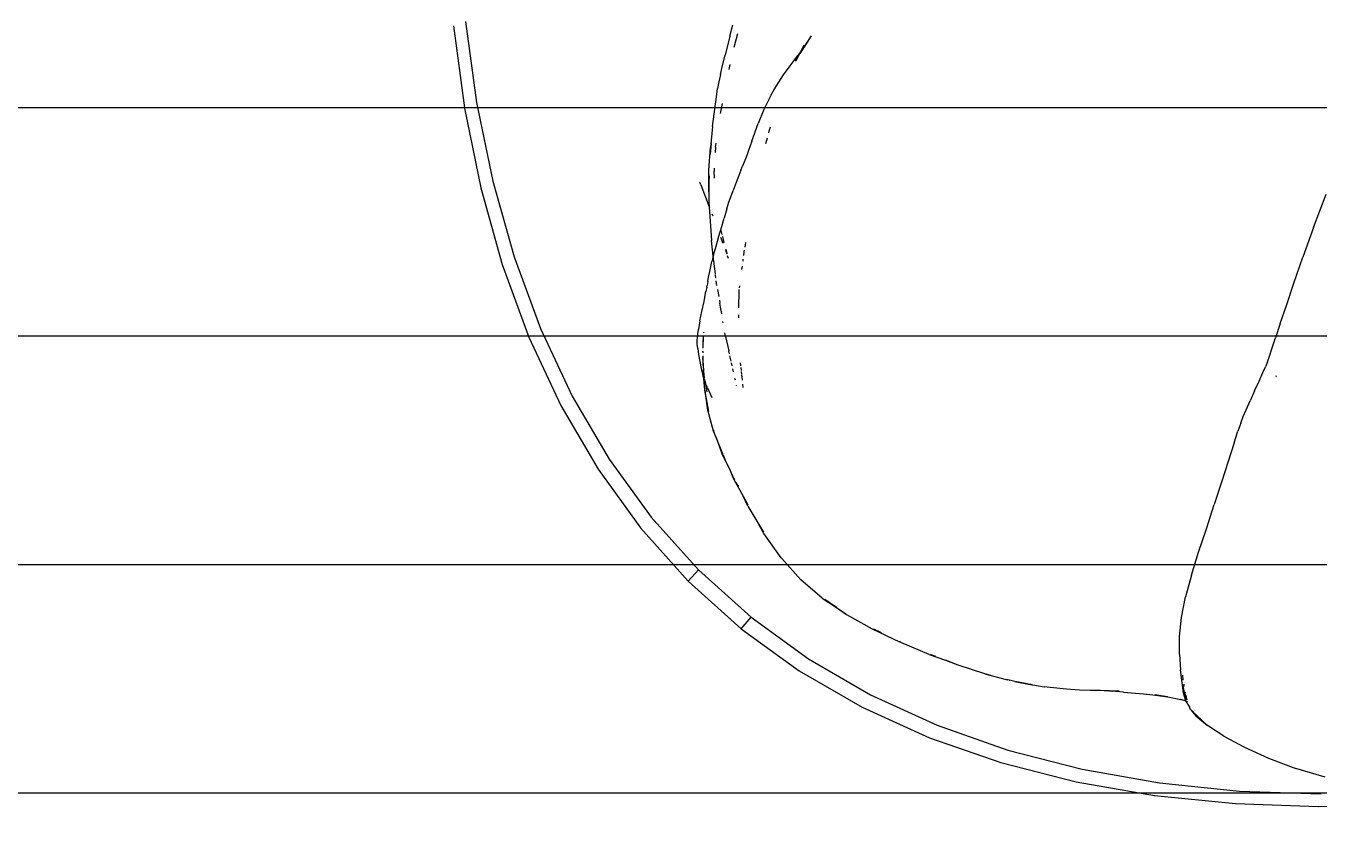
# Model space of a CAD drawing. Header units: millimetres. Extents: x -12551121 to 353735, y 112272 to 285506.
# Drawn here: x 95180 to 95711, y 175106 to 175440 of the extents above; entities that cross this region are included whole.
import ezdxf

# ---------------------------------------------------------------- set-up
doc = ezdxf.new("R2010")
doc.units = ezdxf.units.MM
doc.header["$MEASUREMENT"] = 0
doc.layers.add('+AT9-HATCH', color=8, linetype='Continuous')
doc.layers.add('+AT9_Hardscape', color=1, linetype='Continuous')

# ---------------------------------------------------------------- blocks, each defined once
blk = doc.blocks.new('hammock')
at = {"layer": '+AT9_Hardscape', "color": 1}
for p, q in [((-1298.96, -1584.84), (-1298.95, -1584.91)), ((-1298.95, -1584.91), (-1294.43, -1618.57)), ((-1294.05, -1583.08), (-1289.52, -1616.35)), ((-1185.5, -1589.13), (-1184.35, -1584.48)), ((-1185.5, -1589.13), (-1187.45, -1596.87)), ((-1183.72, -1593.65), (-1182.28, -1587.99)), ((-1156.11, -1594.97), (-1154.97, -1592.69)), ((-1152.17, -1588.95), (-1155.44, -1594.04)), ((-1152.17, -1588.95), (-1154.91, -1593.3)), ((-1154.85, -1593.3), (-1154.27, -1592.41)), ((-1188.51, -1601.09), (-1187.45, -1596.87)), ((-1163.57, -1604.99), (-1157.66, -1597.01)), ((-1158.77, -1599.23), (-1156.99, -1596.54)), ((-1158.34, -1599.15), (-1156.78, -1596.28)), ((-1156.11, -1594.97), (-1157.66, -1597.01)), ((-1156.85, -1596.24), (-1156.99, -1596.54)), ((-1156.99, -1596.54), (-1156.78, -1596.28)), ((-1155.75, -1594.52), (-1156.85, -1596.24)), ((-1155.41, -1594.1), (-1156.78, -1596.28)), ((-1156.78, -1596.28), (-1156.11, -1594.97)), ((-1156.11, -1594.97), (-1155.75, -1594.52)), ((-1155.44, -1594.04), (-1155.75, -1594.52)), ((-1155.44, -1594.04), (-1155.18, -1593.73)), ((-1155.41, -1594.1), (-1155.25, -1593.9)), ((-1154.91, -1593.3), (-1155.18, -1593.73)), ((-1154.91, -1593.3), (-1154.85, -1593.3)), ((-1189.42, -1604.89), (-1188.51, -1601.09)), ((-1185.5, -1600.79), (-1185.95, -1602.81)), ((-1185.49, -1600.74), (-1185.5, -1600.79)), ((-1158.51, -1599.38), (-1158.34, -1599.15)), ((-1190.07, -1607.78), (-1190.57, -1610.57)), ((-1189.42, -1604.89), (-1190.07, -1607.78)), ((-1167.4, -1611.01), (-1163.57, -1604.99)), ((-1192.59, -1626.21), (-1191.06, -1614.04)), ((-1191.06, -1614.04), (-1190.57, -1610.57)), ((-1168.54, -1613.21), (-1171.59, -1619.2)), ((-1168.54, -1613.21), (-1167.4, -1611.01)), ((-1294.43, -1618.57), (-1294.42, -1618.63)), ((-1294.42, -1618.63), (-1287.77, -1651.35)), ((-1289.52, -1616.35), (-1282.89, -1648.64)), ((-1188.87, -1617.36), (-1189.45, -1620.78)), ((-1188.74, -1616.7), (-1188.87, -1617.36)), ((-1171.59, -1619.2), (-1173.93, -1624.89)), ((-1192.59, -1626.21), (-1193.5, -1634.85)), ((-1176.56, -1632.15), (-1173.93, -1624.89)), ((-1169.47, -1628.13), (-1169.65, -1628.82)), ((-1169.02, -1626.43), (-1169.47, -1628.13)), ((-1194.13, -1644.03), (-1193.5, -1634.85)), ((-1193.26, -1633.17), (-1193.62, -1637.53)), ((-1191.39, -1634.6), (-1191.54, -1636.89)), ((-1191.39, -1634.6), (-1191.19, -1633.03)), ((-1176.56, -1632.15), (-1177.87, -1635.99)), ((-1170.21, -1630.94), (-1170.87, -1633.33)), ((-1193.62, -1637.53), (-1193.62, -1637.73)), ((-1179.54, -1640.42), (-1180.3, -1642.4)), ((-1179.42, -1640.1), (-1179.54, -1640.42)), ((-1178.62, -1638.02), (-1179.42, -1640.1)), ((-1178.49, -1637.64), (-1178.62, -1638.02)), ((-1177.87, -1635.99), (-1178.49, -1637.64)), ((-1194.21, -1652.97), (-1194.13, -1644.03)), ((-1191.93, -1643.24), (-1192.01, -1644.47)), ((-1191.87, -1647.44), (-1192.01, -1644.47)), ((-1180.96, -1644.13), (-1181.83, -1646.34)), ((-1180.96, -1644.13), (-1180.33, -1642.49)), ((-1180.33, -1642.49), (-1180.3, -1642.4)), ((-1287.77, -1651.35), (-1278.99, -1682.76)), ((-1282.89, -1648.64), (-1274.15, -1679.66)), ((-1197.49, -1650.17), (-1197.89, -1649.19)), ((-1197.49, -1650.17), (-1194.01, -1659.2)), ((-1194.11, -1648.59), (-1194.21, -1652.97)), ((-1194.05, -1646.57), (-1194.11, -1648.59)), ((-1194.06, -1646.4), (-1194.05, -1646.57)), ((-1182.97, -1649.16), (-1184.23, -1652.47)), ((-1181.83, -1646.34), (-1182.97, -1649.16)), ((-1194.21, -1652.97), (-1194.14, -1657.21)), ((-1186.05, -1657.67), (-1184.23, -1652.47)), ((-945.83, -1667.57), (-940.7, -1653.94)), ((-1194.14, -1657.21), (-1194.01, -1659.2)), ((-1194.01, -1659.2), (-1193.92, -1659.42)), ((-1194.01, -1659.2), (-1193.09, -1673.03)), ((-1192.93, -1661.98), (-1192.58, -1662.88)), ((-1186.73, -1659.92), (-1187.89, -1663.78)), ((-1186.73, -1659.92), (-1186.05, -1657.67)), ((-1190.05, -1671.16), (-1188.89, -1667.16)), ((-1188.89, -1667.16), (-1187.89, -1663.78)), ((-1191.2, -1675.27), (-1190.05, -1671.16)), ((-1189.33, -1671.63), (-1189.09, -1672.24)), ((-1189.24, -1668.85), (-1188.79, -1670.56)), ((-1188.32, -1674.25), (-1189.03, -1672.4)), ((-1188.6, -1671.3), (-1187.97, -1673.74)), ((-945.83, -1667.57), (-950.23, -1679.82)), ((-1192.32, -1679.43), (-1193.09, -1673.03)), ((-1192.2, -1678.94), (-1191.2, -1675.27)), ((-1187.33, -1676.89), (-1186.84, -1678.46)), ((-1187.25, -1676.52), (-1186.77, -1678.36)), ((-1179.75, -1677.6), (-1179.96, -1679.19)), ((-1179.63, -1676.9), (-1179.75, -1677.6)), ((-1179.08, -1673.77), (-1179.41, -1675.64)), ((-1278.99, -1682.76), (-1268.05, -1712.61)), ((-1274.15, -1679.66), (-1263.28, -1709.15)), ((-1193.81, -1685.66), (-1192.87, -1681.65)), ((-1192.32, -1679.43), (-1192.87, -1681.65)), ((-1192.2, -1678.94), (-1192.32, -1679.43)), ((-1191.46, -1686.59), (-1192.32, -1679.43)), ((-1186.6, -1679.22), (-1186.28, -1680.26)), ((-1186.58, -1679.1), (-1186.28, -1680.26)), ((-1180.16, -1680.67), (-1180.27, -1681.51)), ((-953.95, -1690.54), (-950.23, -1679.82)), ((-1194.6, -1689.77), (-1194.26, -1688.06)), ((-1194.26, -1688.06), (-1193.81, -1685.66)), ((-1191.23, -1688.44), (-1191.41, -1686.97)), ((-1180.52, -1683.47), (-1180.71, -1684.92)), ((-1195.05, -1692.27), (-1195.35, -1693.92)), ((-1195.03, -1692.13), (-1195.05, -1692.27)), ((-1195.03, -1692.13), (-1194.89, -1691.42)), ((-1194.6, -1689.77), (-1194.89, -1691.42)), ((-1190.87, -1691.43), (-1191.1, -1689.56)), ((-1190.62, -1693.05), (-1190.11, -1695.93)), ((-1181.83, -1693.49), (-1181.87, -1695.89)), ((-1181.78, -1693.1), (-1181.83, -1693.49)), ((-1181.58, -1691.52), (-1181.69, -1692.41)), ((-957.04, -1699.6), (-953.95, -1690.54)), ((-1197.02, -1702.13), (-1196.13, -1698.06)), ((-1196.13, -1698.06), (-1195.74, -1696.21)), ((-1195.74, -1696.21), (-1195.35, -1693.92)), ((-1190.09, -1696.03), (-1190.06, -1696.11)), ((-1190.06, -1696.11), (-1190.07, -1696.14)), ((-1189.84, -1697.45), (-1189.6, -1698.62)), ((-1189.33, -1700.28), (-1189.6, -1698.62)), ((-1181.92, -1698.46), (-1181.96, -1700.66)), ((-1181.88, -1696.02), (-1181.92, -1698.31)), ((-1197.86, -1705.98), (-1197.02, -1702.13)), ((-1188.86, -1702.93), (-1189.33, -1700.28)), ((-1188.88, -1703.01), (-1188.86, -1702.93)), ((-1182.01, -1703.49), (-1182.03, -1704.74)), ((-959.54, -1707.06), (-957.04, -1699.6)), ((-1263.28, -1709.15), (-1250.26, -1736.91)), ((-1198.73, -1711.24), (-1198.46, -1709.44)), ((-1197.86, -1705.98), (-1198.46, -1709.44)), ((-1188.26, -1706.76), (-1188.36, -1706.18)), ((-959.54, -1707.06), (-961.51, -1712.98)), ((-1268.05, -1712.61), (-1254.94, -1740.7)), ((-1198.93, -1714.03), (-1198.73, -1711.24)), ((-1198.92, -1715.53), (-1198.93, -1714.03)), ((-1196.46, -1712.35), (-1196.61, -1717.08)), ((-1196.61, -1713.66), (-1196.61, -1717.08)), ((-1196.46, -1712.35), (-1196.45, -1712.31)), ((-1196.41, -1710.57), (-1196.42, -1710.93)), ((-1187.33, -1712.43), (-1187.59, -1710.83)), ((-1187.33, -1712.43), (-1185.99, -1718.31)), ((-962.98, -1717.43), (-961.51, -1712.98)), ((-1198.72, -1717.3), (-1198.92, -1715.53)), ((-1198.72, -1717.3), (-1198.37, -1719.81)), ((-1198.37, -1719.81), (-1197.9, -1722.69)), ((-1196.61, -1720.28), (-1196.62, -1720.73)), ((-1196.57, -1720.32), (-1196.62, -1720.73)), ((-1196.62, -1721.61), (-1196.54, -1720.33)), ((-1196.61, -1717.08), (-1196.54, -1717.15)), ((-1196.61, -1718.55), (-1196.57, -1718.33)), ((-1196.61, -1718.55), (-1196.61, -1719.05)), ((-1196.61, -1719.05), (-1196.59, -1719.09)), ((-1185.72, -1719.51), (-1185.99, -1718.31)), ((-1185.04, -1722.52), (-1185.53, -1720.33)), ((-963.99, -1720.47), (-962.98, -1717.43)), ((-1197.9, -1722.69), (-1197.33, -1725.57)), ((-1197.33, -1725.57), (-1196.75, -1727.78)), ((-1196.62, -1720.73), (-1196.62, -1721.61)), ((-1196.62, -1721.61), (-1196.51, -1721.7)), ((-1196.62, -1721.8), (-1196.62, -1722.74)), ((-1196.62, -1722.74), (-1196.5, -1724.22)), ((-1196.57, -1721.92), (-1196.49, -1722.11)), ((-1196.53, -1722.26), (-1196.49, -1722.11)), ((-1196.52, -1723.33), (-1196.53, -1722.26)), ((-1196.5, -1724.22), (-1196.52, -1723.33)), ((-1196.52, -1723.33), (-1196.45, -1723.9)), ((-1196.45, -1723.9), (-1196.5, -1724.22)), ((-1196.5, -1724.22), (-1196.5, -1724.53)), ((-1196.5, -1724.53), (-1196.46, -1724.66)), ((-1196.41, -1725.39), (-1196.47, -1726.18)), ((-1196.46, -1724.66), (-1196.44, -1725.34)), ((-1196.44, -1725.34), (-1196.41, -1725.39)), ((-1196.41, -1725.39), (-1196.35, -1725.71)), ((-1196.41, -1725.39), (-1196.39, -1726.07)), ((-1184.6, -1724.44), (-1184.9, -1723.14)), ((-1184.06, -1726.86), (-1184.34, -1725.6)), ((-1181.29, -1723.16), (-1181.15, -1724.46)), ((-1181.08, -1725.09), (-1180.94, -1726.35)), ((-966.68, -1727.21), (-965.61, -1724.76)), ((-964.79, -1722.72), (-965.61, -1724.76)), ((-964.79, -1722.72), (-963.99, -1720.47)), ((-1196.75, -1727.78), (-1196.33, -1729.19)), ((-1196.47, -1726.18), (-1196.36, -1727.39)), ((-1196.33, -1729.19), (-1196.47, -1728.55)), ((-1196.24, -1729.29), (-1196.47, -1728.55)), ((-1196.39, -1726.07), (-1196.29, -1726.77)), ((-1196.36, -1727.39), (-1196.39, -1726.07)), ((-1196.36, -1727.39), (-1196.35, -1727.53)), ((-1196.35, -1727.53), (-1196.34, -1727.88)), ((-1196.34, -1725.81), (-1196.29, -1726.77)), ((-1196.34, -1727.88), (-1196.34, -1727.95)), ((-1196.34, -1727.95), (-1196.33, -1728.18)), ((-1196.13, -1729.32), (-1196.33, -1728.18)), ((-1196.28, -1728.72), (-1196.33, -1728.18)), ((-1196.33, -1729.19), (-1196.22, -1729.53)), ((-1196.29, -1726.77), (-1196.13, -1729.32)), ((-1196.24, -1729.29), (-1196.28, -1728.72)), ((-1196.22, -1729.34), (-1196.24, -1729.29)), ((-1196.21, -1729.39), (-1196.22, -1729.34)), ((-1196.22, -1729.53), (-1196.21, -1729.39)), ((-1196.2, -1729.59), (-1196.22, -1729.53)), ((-1196.15, -1729.42), (-1196.21, -1729.39)), ((-1196.2, -1729.59), (-1196.17, -1729.55)), ((-1196.2, -1729.59), (-1196.15, -1729.72)), ((-1196.17, -1729.49), (-1196.15, -1729.42)), ((-1196.17, -1729.55), (-1196.17, -1729.49)), ((-1196.15, -1729.42), (-1196.13, -1729.32)), ((-1196.06, -1729.54), (-1196.15, -1729.42)), ((-1195.63, -1735.54), (-1196.15, -1729.72)), ((-1195.86, -1734.32), (-1196.15, -1729.72)), ((-1196.15, -1729.72), (-1195.96, -1730.16)), ((-1196.05, -1729.7), (-1196.06, -1729.54)), ((-1196.05, -1729.7), (-1195.96, -1730.16)), ((-1195.96, -1730.16), (-1195.91, -1730.43)), ((-1195.91, -1730.43), (-1195.85, -1730.6)), ((-1195.85, -1730.6), (-1194.99, -1735.13)), ((-1195.85, -1730.6), (-1195.53, -1731.52)), ((-1183.28, -1730.33), (-1183.45, -1729.58)), ((-1180.9, -1726.69), (-1180.78, -1727.76)), ((-1180.77, -1727.92), (-1180.51, -1730.28)), ((-970.06, -1734.67), (-968.24, -1730.67)), ((-968.24, -1730.67), (-966.68, -1727.21)), ((-961.16, -1728.58), (-961.31, -1728.91)), ((-1195.86, -1734.32), (-1195.63, -1735.54)), ((-1195.63, -1735.54), (-1195.62, -1735.62)), ((-1195.6, -1735.71), (-1195.62, -1735.62)), ((-1194.2, -1743.21), (-1195.6, -1735.71)), ((-1194.52, -1742.66), (-1195.6, -1735.71)), ((-1195.5, -1731.61), (-1195.53, -1731.52)), ((-1194.79, -1733.21), (-1195.5, -1731.61)), ((-1194.97, -1733.51), (-1195.5, -1731.61)), ((-1194.79, -1733.21), (-1192.95, -1737.45)), ((-1182.76, -1732.58), (-1182.77, -1732.52)), ((-1180.32, -1731.91), (-1180.17, -1733.36)), ((-970.06, -1734.67), (-971.9, -1738.74)), ((-1254.94, -1740.7), (-1239.66, -1766.84)), ((-1250.26, -1736.91), (-1235.1, -1762.76)), ((-973.53, -1742.41), (-971.9, -1738.74)), ((-1192.18, -1751.29), (-1194.52, -1742.66)), ((-975.75, -1747.9), (-974.72, -1745.21)), ((-974.72, -1745.21), (-973.53, -1742.41)), ((-1192.31, -1750.64), (-1192.09, -1751.25)), ((-1191.17, -1753.84), (-1192.18, -1751.29)), ((-978.46, -1756.07), (-976.9, -1751.27)), ((-975.75, -1747.9), (-976.9, -1751.27)), ((-1191.17, -1753.84), (-1188.85, -1760.35)), ((-1188.62, -1760.27), (-1191.17, -1753.84)), ((-978.46, -1756.07), (-983.5, -1771.71)), ((-1235.1, -1762.76), (-1217.78, -1786.55)), ((-1188.85, -1760.35), (-1185.47, -1767.37)), ((-1188.58, -1760.2), (-1188.47, -1760.46)), ((-1188.45, -1760.49), (-1188.47, -1760.46)), ((-1188.28, -1760.89), (-1188.2, -1761.04)), ((-1187.45, -1762.81), (-1188.2, -1761.04)), ((-1187.26, -1763.14), (-1187.45, -1762.81)), ((-1239.66, -1766.84), (-1222.2, -1790.88)), ((-1185.47, -1767.37), (-1184.02, -1770.73)), ((-1185.47, -1767.37), (-1183.98, -1770.49)), ((-1184.02, -1770.73), (-1180.12, -1777.97)), ((-1183.47, -1771.14), (-1183.71, -1770.65)), ((-1183.47, -1771.14), (-1183.45, -1771.17)), ((-1182.75, -1772.55), (-1182.91, -1772.27)), ((-1182.3, -1773.52), (-1182.75, -1772.55)), ((-983.5, -1771.71), (-986.62, -1781.31)), ((-1182.3, -1773.52), (-1182.05, -1773.93)), ((-1178.15, -1781.99), (-1180.12, -1777.97)), ((-1180.12, -1777.97), (-1178.21, -1781.51)), ((-1178.15, -1781.99), (-1173.59, -1789.54)), ((-989.89, -1791.25), (-986.62, -1781.31)), ((-1217.78, -1786.55), (-1198.34, -1808.18)), ((-1222.2, -1790.88), (-1202.59, -1812.73)), ((-1171.53, -1793.21), (-1173.59, -1789.54)), ((-1173.59, -1789.54), (-1171.65, -1792.75)), ((-1164.42, -1803.27), (-1171.53, -1793.21)), ((-993.1, -1800.93), (-989.89, -1791.25)), ((-1164.42, -1803.27), (-1164.25, -1803.5)), ((-1164.25, -1803.5), (-1156.4, -1812.26)), ((-996.04, -1810.27), (-993.1, -1800.93)), ((-1198.34, -1808.18), (-1202.59, -1812.73)), ((-1198.34, -1808.18), (-1176.81, -1827.58)), ((-996.04, -1810.27), (-998.46, -1819.21)), ((-1202.59, -1812.73), (-1180.85, -1832.31)), ((-1147.63, -1819.74), (-1156.4, -1812.26)), ((-1147.63, -1819.74), (-1141.79, -1823.64)), ((-1146.61, -1820.33), (-1146.56, -1820.36)), ((-1141.79, -1823.64), (-1146.56, -1820.36)), ((-1000.15, -1827.66), (-998.46, -1819.21)), ((-1141.79, -1823.64), (-1137.98, -1826.19)), ((-1141.79, -1823.64), (-1137.66, -1826.48)), ((-1137.66, -1826.48), (-1127.12, -1832.34)), ((-1180.85, -1832.31), (-1176.81, -1827.58)), ((-1176.81, -1827.58), (-1153.24, -1844.69)), ((-1000.88, -1835.57), (-1000.15, -1827.66)), ((-1180.85, -1832.31), (-1157.04, -1849.56)), ((-1127.12, -1832.34), (-1115.83, -1837.66)), ((-1126.58, -1832.35), (-1123.42, -1833.91)), ((-1123.38, -1833.93), (-1123.42, -1833.91)), ((-1000.9, -1842.78), (-1000.88, -1835.57)), ((-1115.76, -1837.68), (-1115.83, -1837.66)), ((-1115.31, -1837.9), (-1115.76, -1837.68)), ((-1103.65, -1842.84), (-1115.31, -1837.9)), ((-1153.24, -1844.69), (-1127.73, -1859.48)), ((-1103.65, -1842.84), (-1097.06, -1845.22)), ((-1101.44, -1843.53), (-1103.17, -1842.86)), ((-1101.12, -1843.62), (-1101.44, -1843.53)), ((-1091.78, -1847.27), (-1097.06, -1845.22)), ((-1097.06, -1845.22), (-1091.91, -1847.09)), ((-1080.87, -1850.83), (-1091.78, -1847.27)), ((-1000.9, -1842.78), (-1000.46, -1849.15)), ((-1157.04, -1849.56), (-1131.26, -1864.47)), ((-1080.97, -1850.65), (-1078.58, -1851.32)), ((-1080.87, -1850.83), (-1072.07, -1853.13)), ((-1078.58, -1851.32), (-1078.51, -1851.33)), ((-1072.07, -1853.13), (-1071.63, -1853.25)), ((-999.82, -1854.52), (-1000.46, -1849.15)), ((-999.67, -1851.36), (-999.58, -1853.26)), ((-1071.47, -1853.28), (-1071.63, -1853.25)), ((-1070.85, -1853.44), (-1071.47, -1853.28)), ((-1070.85, -1853.44), (-1070.77, -1853.43)), ((-1068.48, -1853.92), (-1070.77, -1853.43)), ((-1063.45, -1855), (-1068.48, -1853.92)), ((-1068.48, -1853.92), (-1062.19, -1855.19)), ((-1062.19, -1855.19), (-1063.45, -1855)), ((-1061.84, -1855.26), (-1062.19, -1855.19)), ((-1061.84, -1855.26), (-1061.75, -1855.26)), ((-1061.71, -1855.27), (-1061.75, -1855.26)), ((-1061.71, -1855.27), (-1061.45, -1855.3)), ((-1061.45, -1855.3), (-1061.12, -1855.37)), ((-1061.12, -1855.37), (-1056.52, -1856.1)), ((-1053.96, -1856.45), (-1056.52, -1856.1)), ((-1047.32, -1857.14), (-1053.96, -1856.45)), ((-1042.02, -1857.49), (-1047.32, -1857.14)), ((-1037.59, -1857.63), (-1042.02, -1857.49)), ((-1033.53, -1857.7), (-1037.59, -1857.63)), ((-1030.5, -1857.77), (-1033.53, -1857.7)), ((-1033.19, -1857.57), (-1030.5, -1857.77)), ((-1029.62, -1857.79), (-1030.5, -1857.77)), ((-1025.63, -1857.98), (-1029.62, -1857.79)), ((-1029.62, -1857.79), (-1028.55, -1857.91)), ((-1023.94, -1858.29), (-1028.55, -1857.91)), ((-1023.94, -1858.29), (-1015.76, -1859.02)), ((-999.24, -1858.75), (-999.82, -1854.52)), ((-999.55, -1853.4), (-999.58, -1853.26)), ((-999.4, -1856), (-999.46, -1855.79)), ((-999.38, -1856.37), (-999.4, -1856)), ((-999.24, -1858.75), (-999.38, -1856.37)), ((-999.38, -1856.37), (-999.2, -1857.81)), ((-999.03, -1858.18), (-999.38, -1856.37)), ((-999.2, -1857.81), (-999.17, -1857.88)), ((-999.17, -1857.88), (-999.01, -1859.12)), ((-999.17, -1857.88), (-999.03, -1858.18)), ((-999.16, -1855.06), (-999.14, -1855.28)), ((-999.11, -1855.43), (-999.14, -1855.28)), ((-999.03, -1858.18), (-999.01, -1858.3)), ((-999.01, -1858.3), (-998.54, -1859.52)), ((-998.61, -1859.11), (-999.01, -1858.3)), ((-998.76, -1859.75), (-999.01, -1858.3)), ((-998.98, -1856.05), (-998.97, -1855.68)), ((-998.77, -1858.17), (-998.64, -1858.62)), ((-1127.73, -1859.48), (-1100.4, -1871.95)), ((-1015.76, -1859.02), (-1014.72, -1859.14)), ((-1014.72, -1859.14), (-1014.16, -1859.19)), ((-1014.16, -1859.19), (-1010.76, -1859.55)), ((-1010.27, -1859.56), (-1011.09, -1859.43)), ((-1010.76, -1859.55), (-1005.86, -1860.25)), ((-1010.76, -1859.55), (-1010.27, -1859.56)), ((-1010.05, -1859.58), (-1010.27, -1859.56)), ((-1005.86, -1860.25), (-1010.05, -1859.58)), ((-1005.79, -1860.26), (-1005.86, -1860.25)), ((-1005.79, -1860.26), (-1005.64, -1860.28)), ((-1005.64, -1860.28), (-1000.33, -1861.42)), ((-1000.56, -1861.25), (-998.38, -1861.96)), ((-1000.33, -1861.42), (-1000.18, -1861.48)), ((-998.55, -1861.97), (-1000.18, -1861.48)), ((-998.38, -1861.96), (-999.24, -1858.75)), ((-998.94, -1859.44), (-999.01, -1859.12)), ((-998.94, -1859.44), (-998.76, -1859.75)), ((-998.73, -1859.91), (-998.76, -1859.75)), ((-998.73, -1859.91), (-998.67, -1860.04)), ((-998.62, -1860.1), (-998.67, -1860.04)), ((-998.61, -1859.11), (-998.64, -1858.62)), ((-998.63, -1860.14), (-998.62, -1860.1)), ((-998.63, -1860.14), (-998.61, -1860.19)), ((-998.59, -1859.15), (-998.61, -1859.11)), ((-998.37, -1860.74), (-998.61, -1860.19)), ((-998.61, -1860.19), (-998.58, -1860.2)), ((-998.54, -1859.52), (-998.59, -1859.15)), ((-998.3, -1859.79), (-998.59, -1859.15)), ((-998.58, -1860.2), (-998.3, -1860.56)), ((-998.34, -1860.39), (-998.58, -1860.2)), ((-998.55, -1861.97), (-998.36, -1862.03)), ((-998.54, -1859.52), (-998.41, -1859.78)), ((-998.34, -1860.39), (-998.54, -1859.52)), ((-998.41, -1859.78), (-998.19, -1860.17)), ((-998.36, -1862.03), (-998.38, -1861.96)), ((-998.36, -1862.05), (-998.36, -1862.03)), ((-998.36, -1862.05), (-996.86, -1864.57)), ((-998.3, -1860.56), (-998.34, -1860.39)), ((-998.04, -1860.7), (-998.34, -1860.39)), ((-998.3, -1860.56), (-998.24, -1860.64)), ((-998.24, -1860.64), (-997.95, -1861)), ((-998.13, -1861.29), (-998.24, -1860.64)), ((-998.19, -1860.17), (-998.17, -1860.25)), ((-998.13, -1861.29), (-998.1, -1861.36)), ((-997.83, -1861.43), (-998.02, -1861.31)), ((-997.82, -1861.47), (-997.83, -1861.43)), ((-997.75, -1862.17), (-997.59, -1862.22)), ((-997.72, -1862.23), (-997.58, -1862.27)), ((-1131.26, -1864.47), (-1103.62, -1877.03)), ((-996.86, -1864.57), (-996.83, -1864.64)), ((-996.83, -1864.64), (-996.78, -1864.71)), ((-996.81, -1864.3), (-996.73, -1864.43)), ((-996.24, -1865.61), (-996.78, -1864.71)), ((-996.44, -1865.15), (-996.42, -1865.19)), ((-996.24, -1865.61), (-994.23, -1868.07)), ((-995.7, -1866.13), (-996.24, -1865.61)), ((-995.7, -1866.13), (-994.23, -1868.07)), ((-995.29, -1866.53), (-995.7, -1866.13)), ((-995.29, -1866.53), (-994.23, -1868.07)), ((-991.9, -1869.74), (-995.29, -1866.53)), ((-994.23, -1868.07), (-989.44, -1872.08)), ((-1100.4, -1871.95), (-1071.38, -1882.1)), ((-991.86, -1869.81), (-991.9, -1869.74)), ((-991.86, -1869.81), (-991.72, -1869.91)), ((-991.72, -1869.91), (-989.44, -1872.08)), ((-982.71, -1876.45), (-989.44, -1872.08)), ((-1103.62, -1877.03), (-1074.26, -1887.24)), ((-982.71, -1876.45), (-974.29, -1880.98)), ((-1071.38, -1882.1), (-1040.86, -1889.97)), ((-974.29, -1880.98), (-964.38, -1885.45)), ((-1074.26, -1887.24), (-1043.37, -1895.14)), ((-1040.86, -1889.97), (-1009.07, -1895.57)), ((-964.38, -1885.45), (-953.19, -1889.66)), ((-941.14, -1893.2), (-953.19, -1889.66)), ((-1043.37, -1895.14), (-1011.17, -1900.75)), ((-1009.07, -1895.57), (-976.26, -1898.94)), ((-1011.17, -1900.75), (-977.93, -1904.11)), ((-976.26, -1898.94), (-942.73, -1900.12)), ((-977.87, -1904.11), (-977.93, -1904.11)), ((-977.87, -1904.11), (-943.94, -1905.26)), ((-943.94, -1905.26), (-943.87, -1905.26)), ((-943.87, -1905.26), (-911.99, -1904.31))]:
    blk.add_line(p, q, dxfattribs=at)

msp = doc.modelspace()

# ---------------------------------------------------------------- hatches: boundary and pattern name
at = {"layer": '+AT9-HATCH'}
h = msp.add_hatch(dxfattribs=at)
h.set_pattern_fill('LINE', color=8, scale=750)
h.paths.add_polyline_path([(98342.22, 176851.47), (98342.22, 179526.48), (97292.22, 179526.48, 0.414214), (96392.22, 178626.48), (96392.22, 177751.48, -0.414214), (95292.22, 176651.48), (94892.22, 176651.48), (94892.22, 174751.48), (96392.22, 174751.48, 0.414214), (97292.22, 175651.48), (97292.22, 176001.46), (97292.22, 176451.47, -0.414214), (97692.22, 176851.47), (98342.22, 176851.47)], is_closed=False)
h.paths.add_polyline_path([(98392.22, 179526.48), (98392.22, 176851.47), (98692.22, 176851.47), (98692.22, 179526.48)])
h.paths.add_polyline_path([(98742.22, 179526.48), (98742.22, 176851.47), (99042.22, 176851.47), (99042.22, 179526.48)])
h.paths.add_polyline_path([(99367.22, 179526.48), (99367.22, 176851.47), (99667.22, 176851.47), (99667.22, 179526.48)])
h.paths.add_polyline_path([(99717.22, 179526.48), (99717.22, 176851.47), (100017.22, 176851.47), (100017.22, 179526.48)])
h.paths.add_polyline_path([(100067.22, 179526.48), (100067.22, 176851.47), (100367.22, 176851.47), (100367.22, 179526.48)])
h.paths.add_polyline_path([(100417.22, 179526.48), (100417.22, 176851.47), (100717.22, 176851.47), (100717.22, 179526.48)])
h.paths.add_polyline_path([(101067.22, 176716.04), (101067.22, 179526.48), (100767.22, 179526.48), (100767.22, 176851.46), (100767.22, 176851.46, -0.21525)])
h.paths.add_polyline_path([(101117.22, 179526.48), (101117.22, 173451.49), (101417.22, 173451.49), (101417.22, 179503.97, 0.056082), (101217.22, 179526.48), (101117.22, 179526.48)], is_closed=False)
h.paths.add_polyline_path([(101467.22, 179491.06), (101467.22, 173451.49), (101767.22, 173451.49), (101767.22, 179338.87, 0.094274)])
h.paths.add_polyline_path([(102117.22, 178626.63, 0.213378), (101817.22, 179297.3), (101817.22, 173451.49), (102117.22, 173451.49), (102117.22, 178626.48)], is_closed=False)
h.paths.add_polyline_path([(101817.22, 173101.46), (101817.22, 170101.46), (102117.22, 170101.46), (102117.22, 173101.46)])
h.paths.add_polyline_path([(101467.22, 173101.46), (101467.22, 170101.46), (101767.22, 170101.46), (101767.22, 173101.46)])
h.paths.add_polyline_path([(101117.22, 173101.46), (101117.22, 170101.46), (101417.22, 170101.46), (101417.22, 173101.46)])
h.paths.add_polyline_path([(101117.22, 169801.46), (101117.22, 166601.46), (101417.22, 166601.46), (101417.22, 169801.46)])
h.paths.add_polyline_path([(101467.22, 169801.46), (101467.22, 166601.46), (101767.22, 166601.46), (101767.22, 169801.46)])
h.paths.add_polyline_path([(101817.22, 169801.46), (101817.22, 166601.46), (102117.22, 166601.46), (102117.22, 169801.46)])
h.paths.add_polyline_path([(102517.22, 169801.46), (102817.22, 169801.46), (102817.22, 166601.46), (102517.22, 166601.46)])
h.paths.add_polyline_path([(102167.22, 169801.46), (102467.22, 169801.46), (102467.22, 166601.46), (102167.22, 166601.46)])
h.paths.add_polyline_path([(102867.22, 169801.46), (103167.22, 169801.46), (103167.22, 166601.46), (102867.22, 166601.46)])
h.paths.add_polyline_path([(102867.22, 173101.46), (103167.22, 173101.46), (103167.22, 170101.46), (102867.22, 170101.46)])
h.paths.add_polyline_path([(102167.22, 173101.46), (102467.22, 173101.46), (102467.22, 170101.46), (102167.22, 170101.46)])
h.paths.add_polyline_path([(102517.22, 173101.46), (102817.22, 173101.46), (102817.22, 170101.46), (102517.22, 170101.46)])
at = {"layer": '+AT9_Hardscape'}
h = msp.add_hatch(dxfattribs=at)
h.set_pattern_fill('CTYSQMK2', color=8, scale=30)
h.set_pattern_definition([(0, (84.85, 0), (360, 360), [550.293, -169.707]), (90, (0, 84.85), (-360, 360), [550.293, -169.707]), (45, (275.15, 360), (-360.0008, 360.0008), [120, -389.118]), (315, (275.15, 360), (360.0008, 360.0008), [120, -389.118]), (45, (360, 275.15), (-360.0008, 360.0008), [120, -389.118]), (315, (360, 444.85), (360.0008, 360.0008), [120, -389.118])])
h.paths.add_polyline_path([(103192.22, 169851.63), (101067.23, 169851.63), (101067.22, 170051.5), (101067.23, 173151.63), (101067.22, 173351.46), (101067.22, 176451.46, 0.414214), (100767.22, 176751.46), (99292.22, 176751.46), (99092.22, 176751.47), (98142.22, 176751.46), (97692.22, 176751.46, 0.414213), (97392.22, 176451.46), (97392.22, 176001.46), (97392.22, 175651.48, -0.414214), (96392.22, 174651.48), (94842.22, 174651.48), (94842.23, 173826.46), (97342.22, 173826.46), (97342.22, 173226.46), (97342.22, 171216.47), (99072.22, 171216.47), (99092.22, 171216.47), (99092.23, 175751.61), (99272.22, 175751.61), (99292.22, 175751.47), (99292.22, 170526.63), (99272.22, 170526.49), (99272.22, 166551.62), (101067.22, 166551.62), (101078.67, 169851.48), (101972.22, 169851.48), (101972.22, 169801.46), (102117.22, 169801.46), (102117.22, 168556.82), (102167.22, 168556.82), (102161.93, 169077.07), (102122.22, 169077.07), (102122.22, 169851.48), (103015.77, 169851.48), (103015.77, 169801.46), (103042.22, 169801.46), (103042.22, 169851.48), (103192.22, 169851.48)], is_closed=False)
h.paths.add_polyline_path([(102167.22, 171018.02), (102117.22, 171021.5), (102167.22, 171020.13), (102175.69, 171019.89)], is_closed=False)
h.paths.add_polyline_path([(94842.22, 173226.46), (94822.22, 171216.47), (96211.93, 171216.47), (96442.22, 171216.47), (96442.22, 173226.46), (94842.22, 173226.46)])
h.paths.add_polyline_path([(96442.22, 173226.46), (96442.22, 171216.47), (96742.22, 171216.47), (96742.22, 173226.46)])
h.paths.add_polyline_path([(97042.22, 173226.46), (96742.22, 173226.46), (96742.22, 171216.47), (97042.22, 171216.47)])
h.paths.add_polyline_path([(97042.22, 171216.47), (97342.22, 171216.47), (97342.22, 173226.46), (97042.22, 173226.46)])

# ---------------------------------------------------------------- block references
msp.add_blockref('hammock', (96654.46, 177024.7))

doc.saveas('drawing.dxf')
